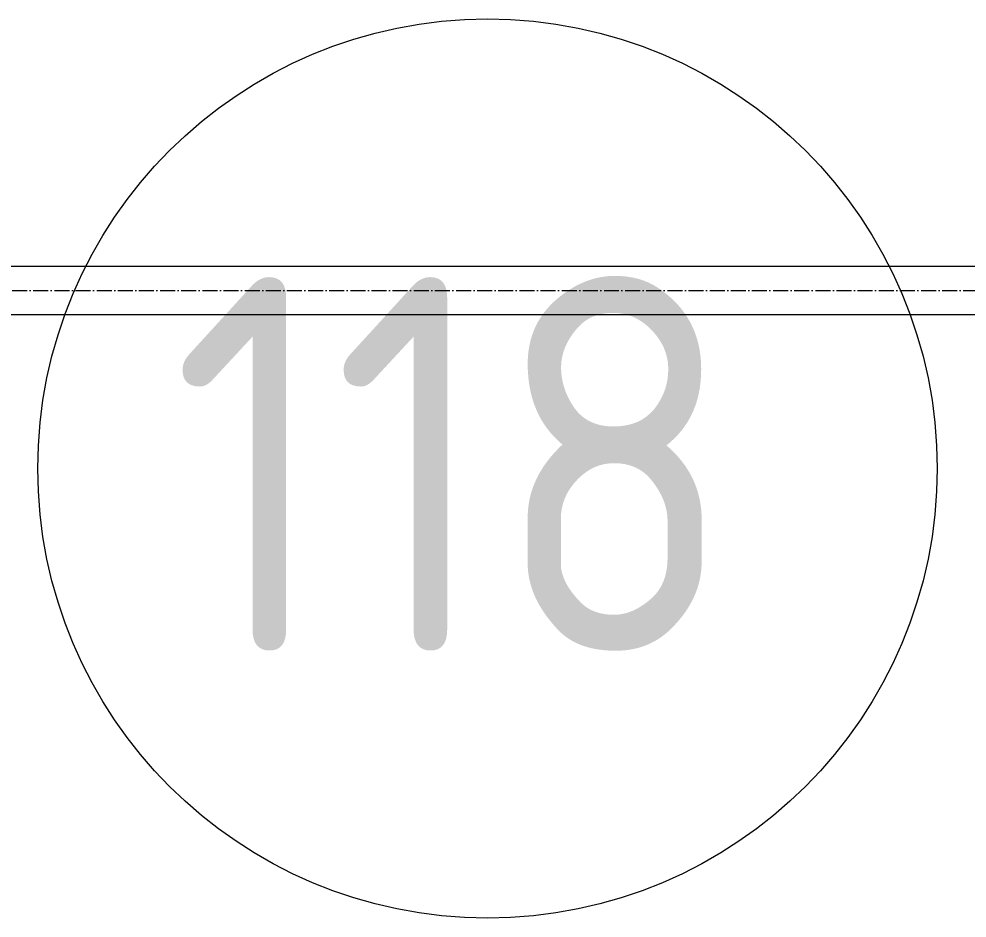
# Model space of a CAD drawing. Header units: millimetres. Extents: x -88595 to 880822, y -1054509 to -148035.
# Drawn here: x 187100 to 187732, y -272625 to -272025 of the extents above; entities that cross this region are included whole.
import ezdxf

# ---------------------------------------------------------------- set-up
doc = ezdxf.new("R2010")
doc.units = ezdxf.units.MM
doc.linetypes.add('$0$ADSK_Осевая', pattern=[14, 10, -2, 0, -2])
for name, color, linetype, lineweight in [('Марки помещений', 7, 'Continuous', 20), ('Оборудование', 7, 'Continuous', 18), ('Трубопровод', 7, 'Continuous', 18)]:
    doc.layers.add(name, color=color, linetype=linetype, lineweight=lineweight)
doc.styles.add('GOST Common_3', font='GOST_Common.ttf', dxfattribs={"width": 0.9, "height": 2.5})

# ---------------------------------------------------------------- blocks, each defined once
blk = doc.blocks.new('1 этаж')
at = {"layer": 'Марки помещений'}
blk.add_circle((223541.99, 655989.59), 300, dxfattribs=at)
at = {"layer": 'Марки помещений', "style": 'GOST Common_3', "width": 0.9}
blk.add_text('118', height=250, dxfattribs=at).set_placement((223330.93, 655867.31))

msp = doc.modelspace()

# ---------------------------------------------------------------- linework, layer by layer
at = {"layer": 'Трубопровод', "color": 24, "true_color": 0xa52900}
for p, q in [((189098.25, -272190.23), (185798.25, -272190.23)), ((185798.25, -272222.23), (189098.25, -272222.23))]:
    msp.add_line(p, q, dxfattribs=at)
at = {"layer": 'Трубопровод', "color": 24, "linetype": '$0$ADSK_Осевая', "true_color": 0xa52900}
msp.add_line((185798.25, -272206.23), (189098.25, -272206.23), dxfattribs=at)
msp.add_line((185798.25, -272206.23), (189098.25, -272206.23), dxfattribs=at)

# ---------------------------------------------------------------- block references
at = {"layer": 'Оборудование', "color": 5, "true_color": 0x0000ff}
msp.add_blockref('1 этаж', (-36129.46, -928314.54), dxfattribs=at)

doc.saveas('drawing.dxf')
